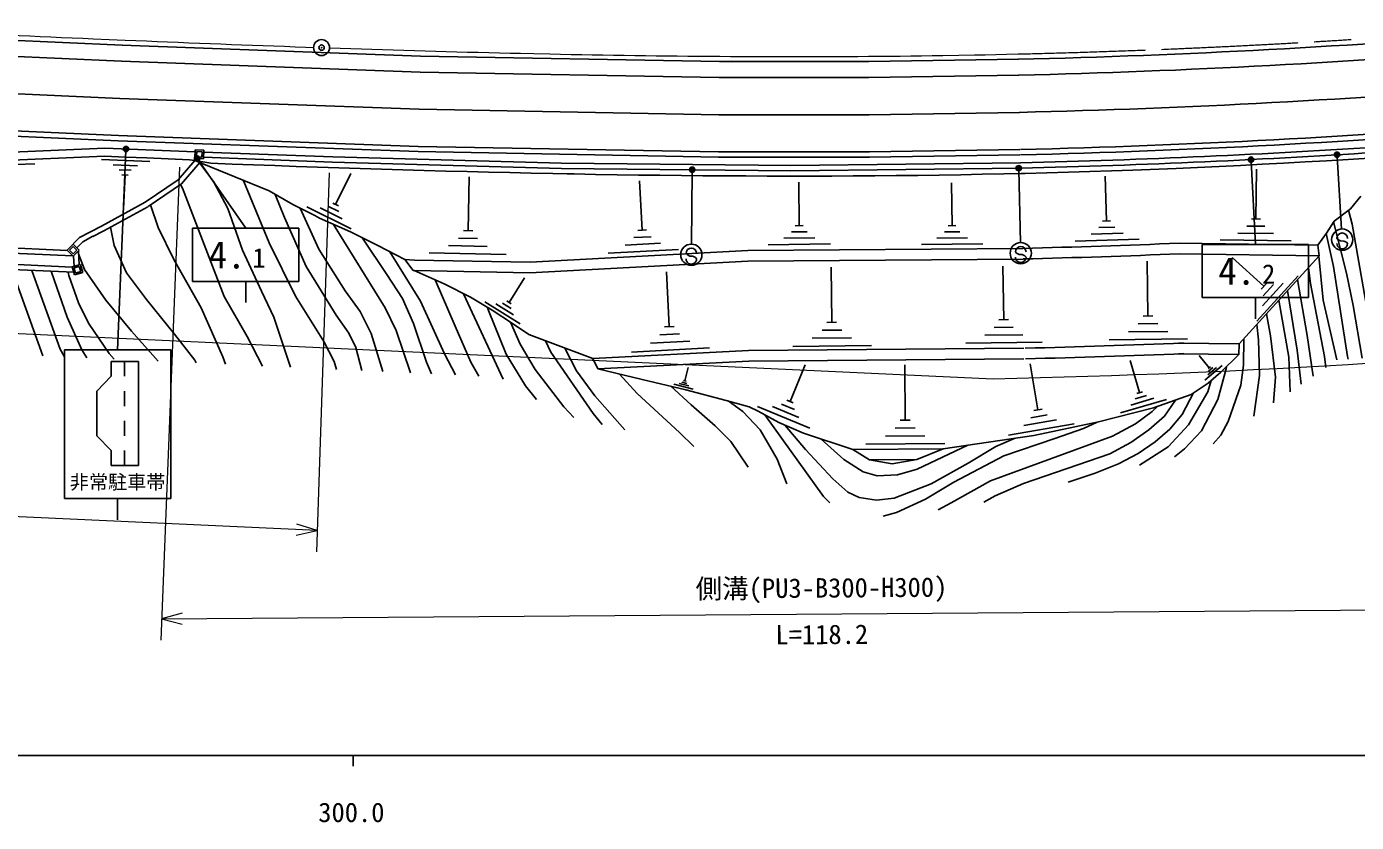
# Model space of a CAD drawing. Units: millimetres, scale not verified. Extents: x 40000 to 680000, y 20000 to 380000.
# Drawn here: x 337266 to 462473, y 198715 to 273611 of the extents above; entities that cross this region are included whole.
import ezdxf
from ezdxf.enums import TextEntityAlignment as Align

# ---------------------------------------------------------------- set-up
doc = ezdxf.new("R2010")
doc.units = ezdxf.units.MM
doc.header["$LTSCALE"] = 1000
doc.header["$PDMODE"] = 32
doc.header["$PDSIZE"] = 500
doc.linetypes.add('CHAIN', pattern=[18.5, 12, -1.5, 3.5, -1.5])
for name, color, linetype, lineweight in [('M-BGD', 7, 'Continuous', 25), ('M-BMK', 2, 'CHAIN', 13), ('M-BMK-SRVR', 3, 'Continuous', 25), ('M-STR-HTXT', 7, 'Continuous', 13), ('M-STR-STRC', 7, 'Continuous', 25), ('M-TTL-BAND', 7, 'Continuous', 25)]:
    doc.layers.add(name, color=color, linetype=linetype, lineweight=lineweight)
doc.styles.add('@ＭＳ ゴシック', font='')
doc.styles.add('ＭＳ ゴシック', font='')
doc.styles.get('@ＭＳ ゴシック').set_extended_font_data('@MS Gothic')
doc.styles.get('ＭＳ ゴシック').set_extended_font_data('MS Gothic')

msp = doc.modelspace()

# ---------------------------------------------------------------- linework, layer by layer
at = {"layer": 'M-BGD'}
for p, q in [((344619, 262164), (324520, 261310)), ((344619, 262164), (353135, 261838)), ((353112, 261202), (353141, 262002)), ((353141, 262002), (353941, 261972)), ((353273, 261497), (353286, 261846)), ((353273, 261483), (353286, 261832)), ((353286, 261846), (353785, 261828)), ((353767, 261328), (353785, 261828)), ((353911, 261173), (353941, 261972)), ((324485, 260561), (344587, 261415)), ((330830, 260403), (338029, 260709)), ((344314, 261112), (348861, 260925)), ((345432, 260610), (347706, 260517)), ((351530, 259192), (353097, 261006)), ((351865, 258827), (353585, 260818)), ((356874, 259469), (353097, 261006)), ((353112, 261202), (353911, 261173)), ((353417, 261341), (353767, 261328)), ((353604, 260792), (353610, 260787)), ((452563, 260948), (452960, 253108)), ((345982, 260132), (347119, 260086)), ((346248, 259666), (346816, 259643)), ((346532, 259654), (346401, 256472)), ((351530, 259192), (348427, 257082)), ((360108, 258148), (356874, 259469)), ((366362, 256874), (367808, 259790)), ((378841, 254412), (378943, 259484)), ((438955, 255319), (438827, 259536)), ((453010, 255500), (453075, 260183)), ((351865, 258827), (348708, 256680)), ((362347, 256867), (360108, 258148)), ((395216, 254453), (394970, 259085)), ((410008, 254879), (409961, 258986)), ((424400, 254874), (424355, 258907)), ((348427, 257082), (344308, 254821)), ((364397, 255829), (362347, 256867)), ((366677, 256199), (365635, 256715)), ((366623, 256745), (366102, 257003)), ((462877, 257653), (461909, 256470)), ((348667, 256655), (344549, 254394)), ((367826, 254592), (363660, 256656)), ((364836, 255579), (364397, 255829)), ((367758, 254282), (364836, 255579)), ((366991, 255524), (364908, 256557)), ((453428, 255494), (452592, 255506)), ((461909, 256470), (460365, 255304)), ((342250, 253762), (343280, 254304)), ((343280, 254304), (344308, 254821)), ((343505, 253868), (344533, 254386)), ((370321, 252998), (367758, 254282)), ((379293, 254403), (378388, 254421)), ((395630, 254475), (394803, 254431)), ((410748, 254300), (409281, 254284)), ((410375, 254883), (409641, 254875)), ((425127, 254306), (423687, 254289)), ((424760, 254878), (424040, 254870)), ((439727, 254740), (438221, 254694)), ((439332, 255330), (438579, 255308)), ((454664, 254139), (451319, 254185)), ((453837, 254819), (452165, 254842)), ((460365, 255304), (459653, 254166)), ((317231, 253130), (341628, 252035)), ((317253, 253620), (341089, 252549)), ((342250, 253762), (341085, 252562)), ((341089, 252560), (341647, 253133)), ((341301, 252563), (341650, 252921)), ((342220, 252575), (341647, 253133)), ((342008, 252572), (341650, 252921)), ((342556, 253369), (342001, 252789)), ((342556, 253369), (343513, 253873)), ((372875, 251683), (370321, 252998)), ((380622, 252927), (377000, 253000)), ((379731, 253669), (377920, 253706)), ((396941, 253218), (393633, 253041)), ((396079, 253835), (394425, 253747)), ((412962, 253152), (407094, 253085)), ((411488, 253722), (408554, 253689)), ((427301, 253178), (421539, 253113)), ((425854, 253738), (422973, 253705)), ((442022, 253604), (435998, 253420)), ((440498, 254160), (437486, 254068)), ((458846, 253045), (445785, 253226)), ((456328, 253446), (449637, 253539)), ((459653, 254166), (458846, 253045)), ((458846, 253045), (458966, 252046)), ((317183, 252082), (341561, 250986)), ((341662, 252002), (341089, 252560)), ((341659, 252214), (341301, 252563)), ((341659, 252214), (342008, 252572)), ((341662, 252002), (342220, 252575)), ((341672, 252012), (341734, 251055)), ((342142, 252494), (342226, 251195)), ((373675, 250649), (372875, 251683)), ((382419, 252165), (375174, 252312)), ((405171, 252536), (384666, 251443)), ((398631, 252644), (392014, 252291)), ((405171, 252536), (431064, 252738)), ((405179, 251536), (431088, 251739)), ((445827, 252226), (458966, 252046)), ((453761, 249181), (450772, 251894)), ((458966, 252046), (451437, 243749)), ((317161, 251592), (341705, 250490)), ((335867, 250756), (338788, 242628)), ((342329, 251224), (341559, 251005)), ((341778, 250236), (341559, 251005)), ((342225, 251039), (341744, 250902)), ((341881, 250421), (341744, 250902)), ((342547, 250454), (341778, 250236)), ((342362, 250558), (341881, 250421)), ((342362, 250558), (342225, 251039)), ((342547, 250454), (342329, 251224)), ((373772, 250645), (376584, 249393)), ((384648, 250444), (405179, 251536)), ((397781, 245378), (397510, 250529)), ((413074, 245783), (413006, 250960)), ((429262, 246028), (429195, 251066)), ((442849, 246380), (442780, 251541)), ((376584, 249393), (379057, 248147)), ((382695, 247659), (384136, 249975)), ((456979, 250154), (453105, 245884)), ((454003, 249448), (453519, 248914)), ((455583, 249474), (453646, 247339)), ((454672, 249328), (453703, 248260)), ((378403, 248476), (382150, 240416)), ((379057, 248147), (381094, 246909)), ((383731, 245638), (380423, 247696)), ((381094, 246909), (383030, 245673)), ((383110, 246483), (381456, 247512)), ((382902, 247071), (382075, 247586)), ((382901, 247531), (382488, 247788)), ((383030, 245673), (384540, 244645)), ((413536, 245789), (412612, 245777)), ((429712, 246034), (428812, 246022)), ((443780, 245655), (441937, 245630)), ((443310, 246386), (442388, 246374)), ((390586, 242365), (384540, 244645)), ((398739, 244691), (396900, 244594)), ((398241, 245402), (397321, 245354)), ((414943, 244328), (411245, 244279)), ((414009, 245056), (412160, 245031)), ((431080, 244613), (427482, 244565)), ((430171, 245321), (428372, 245297)), ((446565, 244217), (439191, 244119)), ((444712, 244929), (441025, 244881)), ((405245, 243136), (390586, 242365)), ((401576, 243364), (394218, 242977)), ((399698, 244003), (396018, 243810)), ((405245, 243136), (431154, 243339)), ((416802, 243613), (409406, 243515)), ((432889, 243917), (425692, 243822)), ((445712, 243827), (451437, 243749)), ((451437, 243749), (451404, 242756)), ((391063, 241391), (390586, 242365)), ((391063, 241391), (405252, 242136)), ((405252, 242136), (431162, 242339)), ((409148, 238321), (410572, 241776)), ((419982, 236576), (419941, 241783)), ((432490, 237552), (431743, 241861)), ((442054, 239173), (441172, 242191)), ((445698, 242827), (451404, 242749)), ((448621, 241508), (447663, 242649)), ((449846, 241703), (448216, 240335)), ((451404, 242749), (449695, 241096)), ((391063, 241391), (395228, 240409)), ((395228, 240409), (399325, 239424)), ((399244, 240271), (399561, 241543)), ((449302, 241524), (448487, 240840)), ((449695, 241096), (448502, 240057)), ((448722, 241593), (448519, 241422)), ((448961, 241516), (448554, 241174)), ((400016, 239499), (398199, 239953)), ((399607, 239794), (398699, 240021)), ((399425, 240033), (398971, 240146)), ((399357, 240243), (399130, 240299)), ((399325, 239424), (403138, 238424)), ((442324, 239252), (441785, 239095)), ((448502, 240057), (446915, 238983)), ((403138, 238424), (405286, 237836)), ((409562, 237573), (408328, 238081)), ((409457, 238194), (408840, 238448)), ((444588, 238511), (440277, 237249)), ((443385, 238626), (441229, 237996)), ((442720, 238900), (441642, 238585)), ((446915, 238983), (443361, 237737)), ((405286, 237836), (406153, 237404)), ((411006, 235823), (406071, 237857)), ((406153, 237404), (408077, 236353)), ((409975, 236825), (407508, 237842)), ((433367, 237070), (431827, 236803)), ((432875, 237619), (432105, 237485)), ((443361, 237737), (438205, 236423)), ((408077, 236353), (410406, 235333)), ((420918, 235839), (419058, 235825)), ((420447, 236580), (419517, 236572)), ((435889, 236239), (429732, 235171)), ((434243, 236588), (431165, 236054)), ((438205, 236423), (432104, 235139)), ((410406, 235333), (415050, 233813)), ((423718, 234374), (416280, 234315)), ((421853, 235103), (418134, 235074)), ((432104, 235139), (423570, 233879)), ((415050, 233813), (423570, 233879)), ((415050, 233813), (416624, 232825)), ((421077, 232860), (423570, 233879)), ((416624, 232825), (421077, 232860)), ((416624, 232825), (418751, 232472)), ((421077, 232860), (418751, 232472))]:
    msp.add_line(p, q, dxfattribs=at)
for points in [[(318156, 273117), (346255, 271854), (374368, 270838), (402502, 270316), (416569, 270318), (430647, 270536)], [(318089, 271619), (346194, 270355), (374327, 269338), (402489, 268816), (416581, 268818), (430670, 269036)], [(317932, 268122), (346052, 266858), (374231, 265839), (402456, 265316), (416608, 265318), (430724, 265536)], [(317774, 264626), (345911, 263361), (374136, 262341), (402424, 261816), (416636, 261818), (430779, 262037)], [(317752, 264126), (345890, 262861), (374122, 261841), (402419, 261316), (416640, 261318), (430786, 261537)], [(353935, 261807), (366095, 261341), (387631, 260763), (409225, 260542), (430872, 260788)], [(344587, 261415), (346592, 261331), (348598, 261248), (350604, 261166), (352611, 261085), (353097, 261006)], [(353097, 261006), (354608, 260757), (356616, 260680), (358625, 260604), (360634, 260531), (362644, 260459), (364654, 260389), (366665, 260322), (368676, 260256), (370688, 260193), (372701, 260132), (374714, 260073), (376728, 260018), (378742, 259964), (380757, 259914), (382772, 259866), (384788, 259821), (386805, 259779), (388149, 259753), (388822, 259740), (390839, 259705), (392858, 259672), (394876, 259643), (396896, 259618), (398916, 259596), (400936, 259577), (402957, 259563), (404978, 259552), (407000, 259545), (409023, 259542), (411046, 259543), (413069, 259548), (415093, 259558), (417118, 259571), (419142, 259590), (421168, 259613), (423194, 259640), (425220, 259672), (427246, 259710), (429273, 259752), (430896, 259789), (431301, 259798), (433328, 259851), (435356, 259908), (437383, 259970), (439410, 260037), (441437, 260110), (445489, 260269)], [(353554, 260782), (354879, 259022), (356204, 256495), (357606, 252573), (359398, 248697), (360544, 246277), (362121, 241545)], [(353916, 261308), (366079, 260841), (387622, 260263), (409226, 260042), (430877, 260288)], [(445490, 260269), (447516, 260357), (449542, 260450), (451568, 260547), (453593, 260650), (455619, 260758), (457644, 260871), (459668, 260989), (461693, 261112), (463717, 261240), (465740, 261373), (466556, 261530)], [(351753, 258750), (351930, 258418), (355871, 248216), (358035, 244448), (359473, 241668)], [(357638, 259157), (357732, 259039), (360111, 253252), (362589, 248243), (365262, 243960), (366226, 242094), (366437, 241344)], [(348945, 256843), (349646, 254699), (351119, 251679), (353696, 247129), (355743, 242516), (355981, 241830)], [(360680, 257821), (361540, 255657), (363587, 251044), (366398, 246458), (367600, 244747), (368270, 243421), (368818, 241234)], [(363019, 256527), (364778, 252654), (367267, 248732), (368663, 246789), (369701, 244740), (370813, 241141)], [(464280, 242486), (462082, 255014), (461740, 256343)], [(345155, 254767), (345160, 254744), (345509, 252996), (346670, 250451), (348557, 247927), (351199, 244662), (353092, 242203), (353226, 241958)], [(366168, 254988), (371029, 247133), (372049, 245017), (373426, 241020)], [(463022, 242400), (462161, 247359), (461541, 250415), (460316, 255226)], [(368902, 253709), (371192, 250282), (372651, 248027), (373688, 245658), (374913, 242034), (375395, 240928)], [(459625, 254129), (460328, 251038), (461643, 242571), (461696, 242310)], [(342159, 252230), (342729, 250752), (344713, 247856), (347145, 244950), (349649, 242124)], [(371462, 252410), (374344, 247780), (376613, 242810), (377661, 240823)], [(372875, 251683), (373802, 251645), (384666, 251443)], [(460646, 242238), (459349, 247857), (458943, 252021)], [(337750, 250670), (340433, 243263), (340829, 242533)], [(339581, 250587), (339596, 250509), (341086, 246278), (342453, 243182), (342929, 242435)], [(341173, 250514), (341247, 250193), (342155, 247618), (343102, 245686), (345052, 242850), (345506, 242316)], [(373675, 250649), (373772, 250645), (384648, 250444)], [(459590, 241524), (459454, 242568), (458162, 249441), (457953, 250929)], [(375726, 249775), (377621, 245420), (379101, 242018), (379860, 240721)], [(456940, 249813), (457823, 244547), (458387, 240710)], [(457281, 239961), (456900, 243160), (455996, 248772)], [(380651, 247178), (380763, 246877), (382414, 242793), (384253, 239816), (385271, 238518)], [(455170, 247863), (456097, 242490), (456228, 239249)], [(382842, 245793), (383725, 243714), (385161, 241329), (387858, 237815), (388793, 236815)], [(453093, 245573), (453264, 244136), (453358, 240762), (452808, 236934)], [(453996, 246568), (454370, 244522), (454847, 240618), (454679, 238200)], [(451867, 244222), (451847, 241733), (451597, 239851), (450389, 236451), (449698, 235156), (448976, 234340)], [(386137, 244043), (386630, 242971), (390622, 237183), (391457, 236174)], [(387945, 243361), (389054, 241214), (390755, 238860), (393607, 235657)], [(400094, 234097), (398746, 235396), (394749, 239076), (393083, 240915)], [(445346, 233128), (446294, 233859), (447881, 235580), (449440, 238510), (450221, 241413), (450248, 241631)], [(397930, 239760), (399842, 238017), (402099, 236048), (403581, 234562), (405149, 232256), (405198, 232156)], [(448801, 240318), (448484, 239228), (446663, 236138), (444735, 234046), (442058, 232343)], [(403318, 238375), (404718, 237379), (406332, 235654), (407939, 232905), (408834, 230564)], [(427394, 228843), (428450, 229439), (431127, 230611), (439243, 233410), (441230, 234462), (442945, 235648), (444389, 236956), (445439, 238465)], [(447142, 239137), (446076, 237091), (444919, 235728), (443526, 234529), (441928, 233433), (440061, 232446), (437861, 231573), (435349, 230742)], [(406772, 237066), (412299, 229397), (412885, 228790)], [(423094, 228127), (424303, 228783), (428023, 230871), (439494, 235062), (441661, 236212), (443252, 237371), (443746, 237872)], [(408702, 236079), (410611, 233796), (413180, 231034), (414582, 229794), (415667, 229283), (417297, 229029), (418937, 229235), (422427, 230567), (425906, 232524), (428535, 234099), (430332, 234877)], [(417926, 227541), (419162, 227882), (421893, 229137), (424583, 230733), (429282, 233204), (434079, 234844), (436785, 235776), (438063, 236393)], [(425876, 234220), (421109, 231957), (419252, 231431), (417343, 231334), (416018, 231714), (414215, 232880), (412063, 234791)]]:
    msp.add_lwpolyline(points, dxfattribs=at)
for radius, end in [(800500, 278.13185), (802000, 278.13185), (805500, 278.13185), (809000, 278.13185), (809500, 278.13185), (810250, 273.82081), (810750, 273.82078), (818300, 272.4022), (819300, 272.4022), (827700, 272.4022), (828700, 272.4022)]:
    msp.add_arc((411487, 1070807), radius, 271.37089, end, dxfattribs=at)
at = {"layer": 'M-BMK'}
for points in [[(325073, 273297), (326572, 273228), (327570, 273182), (328569, 273136), (329568, 273091), (330567, 273045), (331566, 273000), (332565, 272954), (333564, 272909), (334563, 272864), (335562, 272819), (336561, 272775), (337560, 272730), (338559, 272686), (339558, 272642), (340557, 272599), (341556, 272555), (342555, 272512), (343555, 272469), (345053, 272405)], [(345053, 272405), (346552, 272342), (347551, 272300), (348550, 272259), (349549, 272218), (350548, 272177), (351548, 272137), (352547, 272097), (353546, 272057), (354545, 272018), (355545, 271979), (356544, 271941), (357543, 271903), (358542, 271865), (359542, 271828), (360541, 271791), (361540, 271755), (362540, 271720), (363539, 271684), (364289, 271658)], [(365788, 271607), (366787, 271574), (367787, 271541), (368786, 271508), (369786, 271476), (370785, 271445), (371785, 271414), (372784, 271384), (373784, 271355), (374783, 271326), (375783, 271298), (376783, 271270), (377782, 271243), (378782, 271217), (379782, 271191), (380781, 271166), (381781, 271142), (382781, 271119), (383780, 271096), (385030, 271068)], [(385030, 271068), (386530, 271037), (387530, 271017), (388529, 270998), (389529, 270979), (390529, 270962), (391529, 270945), (392529, 270929), (393529, 270913), (394529, 270899), (395528, 270886), (396528, 270873), (397528, 270861), (398528, 270850), (399528, 270840), (400528, 270831), (401528, 270823), (402528, 270816), (403528, 270809), (405028, 270801)], [(405028, 270801), (406528, 270796), (407528, 270793), (408528, 270792), (409528, 270791), (410528, 270792), (411528, 270794), (412528, 270796), (413528, 270800), (414528, 270804), (415528, 270810), (416528, 270817), (417528, 270825), (418528, 270834), (419528, 270844), (420528, 270856), (421528, 270868), (422528, 270882), (423528, 270896), (425027, 270920)], [(425027, 270920), (426527, 270948), (427527, 270967), (428527, 270988), (429526, 271010), (430627, 271035)]]:
    msp.add_lwpolyline(points, dxfattribs=at)
for start, end in [(272.40213, 273.78081), (271.37088, 272.40213)]:
    msp.add_arc((411488, 1070806), 800000, start, end, dxfattribs=at)
at = {"layer": 'M-BMK-SRVR'}
msp.add_circle((365038, 271633), 750, dxfattribs=at)
msp.add_point((365038, 271633), dxfattribs=at)
at = {"layer": 'M-STR-HTXT'}
for p, q in [((351678, 260396), (349896, 215871)), ((365744, 259853), (364549, 224189)), ((64054, 257383), (428271, 240476)), ((364616, 226188), (179821, 234560)), ((364616, 226188), (362709, 226792)), ((362662, 225758), (364616, 226188)), ((349976, 217870), (474269, 218771)), ((351904, 218401), (349976, 217870)), ((349976, 217870), (351912, 217366))]:
    msp.add_line(p, q, dxfattribs=at)
msp.add_arc((411487, 1070807), 830500, 271.15797, 281.00022, dxfattribs=at)
at = {"layer": 'M-STR-STRC'}
for p, q in [((346618, 261938), (345835, 243202)), ((353406, 261072), (357893, 254631)), ((460659, 261399), (461075, 254561)), ((399929, 259987), (399867, 253137)), ((430683, 260136), (430845, 253288)), ((352893, 254631), (362893, 254631)), ((352893, 254631), (352893, 249631)), ((362893, 254631), (362893, 249631)), ((447960, 253108), (457960, 253108)), ((447960, 253108), (447960, 248108)), ((457960, 253108), (457960, 248108)), ((460736, 253574), (460636, 253692)), ((460981, 253435), (460736, 253574)), ((461281, 253432), (460981, 253435)), ((461527, 253321), (461281, 253432)), ((461633, 253184), (461527, 253321)), ((399458, 252148), (399359, 252266)), ((399703, 252009), (399458, 252148)), ((400004, 252006), (399703, 252009)), ((400249, 251895), (400004, 252006)), ((400355, 251758), (400249, 251895)), ((430469, 252299), (430370, 252417)), ((430714, 252160), (430469, 252299)), ((431015, 252158), (430714, 252160)), ((431260, 252046), (431015, 252158)), ((431366, 251910), (431260, 252046)), ((352893, 249631), (362893, 249631)), ((357893, 249631), (357893, 247631)), ((447960, 248108), (457960, 248108)), ((452960, 248108), (452960, 246108)), ((340835, 229202), (340835, 243202)), ((340835, 243202), (350835, 243202)), ((350835, 229202), (350835, 243202)), ((345244, 240702), (345244, 242102)), ((345244, 242102), (347799, 242102)), ((346490, 240702), (346490, 242102)), ((347799, 232302), (347799, 242102)), ((345244, 240702), (343871, 239302)), ((343871, 235102), (343871, 239302)), ((346490, 237902), (346490, 239302)), ((346490, 235102), (346490, 236502)), ((343871, 235102), (345244, 233702)), ((345244, 232302), (345244, 233702)), ((346490, 232302), (346490, 233702)), ((345244, 232302), (347799, 232302)), ((340835, 229202), (350835, 229202)), ((345835, 229202), (345835, 227202))]:
    msp.add_line(p, q, dxfattribs=at)
for centre, radius in [((346624, 262088), 150), ((346624, 262088), 120), ((346624, 262088), 90), ((346624, 262088), 60), ((346624, 262088), 30), ((460650, 261548), 150), ((353320, 261195), 150), ((353320, 261195), 120), ((353320, 261195), 90), ((353320, 261195), 60), ((353320, 261195), 30), ((430679, 260286), 150), ((452555, 261097), 150), ((452555, 261097), 120), ((452555, 261097), 90), ((452555, 261097), 60), ((452555, 261097), 30), ((460650, 261548), 120), ((460650, 261548), 90), ((460650, 261548), 60), ((460650, 261548), 30), ((399931, 260137), 150), ((399931, 260137), 120), ((399931, 260137), 90), ((399931, 260137), 60), ((399931, 260137), 30), ((430679, 260286), 120), ((430679, 260286), 90), ((430679, 260286), 60), ((430679, 260286), 30), ((461135, 253563), 1000), ((399858, 252137), 1000), ((430869, 252288), 1000)]:
    msp.add_circle(centre, radius, dxfattribs=at)
for centre, start, end in [((461136, 253688), 359.55488, 179.55488), ((461133, 253188), 179.55488, 359.55488), ((399855, 251762), 179.55488, 359.55488), ((399859, 252262), 359.55488, 179.55488), ((430866, 251913), 179.55488, 359.55488), ((430870, 252413), 359.55488, 179.55488)]:
    msp.add_arc(centre, 500, start, end, dxfattribs=at)
for p in [(346624, 262088), (460650, 261548), (353320, 261195), (430679, 260286), (452555, 261097), (399931, 260137)]:
    msp.add_point(p, dxfattribs=at)
at = {"layer": 'M-TTL-BAND'}
for p, q in [((40000, 205000), (579000, 205000)), ((368000, 205000), (368000, 204000))]:
    msp.add_line(p, q, dxfattribs=at)

# ---------------------------------------------------------------- texts
at = {"layer": 'M-STR-HTXT', "style": 'ＭＳ ゴシック'}
msp.add_text('側溝(PU3-B300-H300)', height=1833, rotation=0.416, dxfattribs=at).set_placement((412115, 219320), align=Align.BOTTOM_CENTER)
at = {"layer": 'M-STR-HTXT', "style": '@ＭＳ ゴシック'}
msp.add_text('L=118.2', height=1833, rotation=0.415, dxfattribs=at).set_placement((412130, 217321), align=Align.TOP_CENTER)
at = {"layer": 'M-STR-STRC', "style": 'ＭＳ ゴシック'}
for p in [(357893, 252131), (452960, 250608)]:
    msp.add_text('4.', height=2566, dxfattribs=at).set_placement(p, align=Align.MIDDLE_RIGHT)
for s, p in [('1', (359143, 250381)), ('2', (454210, 248858))]:
    msp.add_text(s, height=1833, dxfattribs=at).set_placement(p, align=Align.BOTTOM_CENTER)
msp.add_text('非常駐車帯', height=1320, dxfattribs=at).set_placement((345835, 230752), align=Align.MIDDLE_CENTER)
at = {"layer": 'M-TTL-BAND', "style": 'ＭＳ ゴシック'}
msp.add_text('300.0', height=1833, dxfattribs=at).set_placement((367844, 198195), align=Align.BOTTOM_CENTER)

doc.saveas('drawing.dxf')
